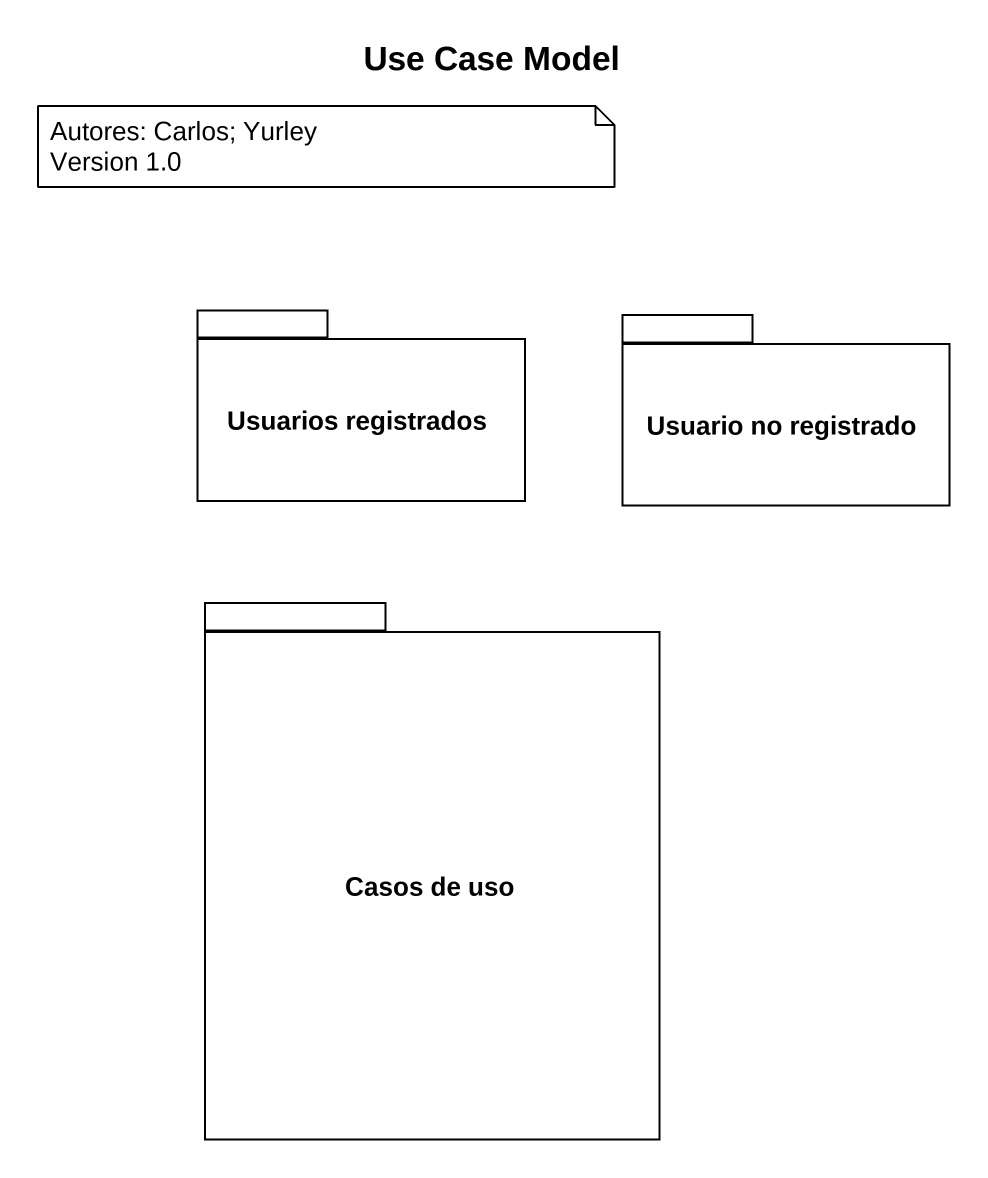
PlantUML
@startuml
title Use Case Model
package "Usuarios registrados" as Usuarios_registrados {
}
package "Usuario no registrado" as Usuario_no_registrado {
}
package "Casos de uso" as Casos_de_uso {
}
note as N1
  Autores: Carlos; Yurley
  Version 1.0
end note
@enduml
